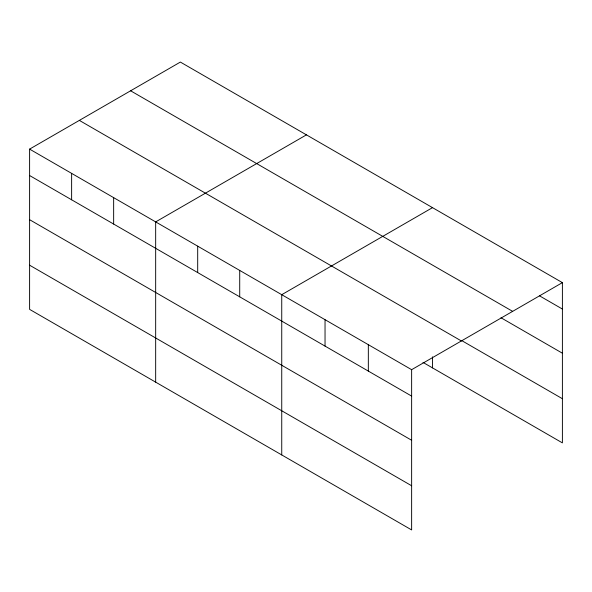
<?xml version="1.0" encoding="UTF-8"?>
<svg xmlns="http://www.w3.org/2000/svg" width="592" height="592" viewBox="0 0 592 592"><rect width="100%" height="100%" fill="white"/><g stroke="black" fill="none" stroke-linecap="round" stroke-linejoin="round"><path stroke-width="0.89" d="M411.632 440.256L411.632 369.682L29.6 149.117L29.6 309.364L411.632 529.929L411.632 440.256L29.6 219.691M422.999 362.393L562.4 442.883L562.4 282.636L180.368 62.071L29.6 149.117M306.441 134.858L155.666 221.904L155.666 382.151M432.508 207.644L281.74 294.69L281.74 454.937M411.632 369.682L562.4 282.636M539.571 295.867L562.4 309.046M130.617 90.798L512.642 311.362M500.995 317.756L562.4 353.209M461.634 340.541L562.4 398.712M79.358 120.398L461.383 340.955M29.6 175.528L411.632 396.092M29.6 265.201L411.632 485.758M432.508 356.85L432.508 367.891M368.335 344.685L368.335 371.095M325.038 319.687L325.038 346.098M239.716 270.433L239.716 296.836M197.691 246.168L197.691 272.579M113.649 197.647L113.649 224.05M71.625 173.382L71.625 199.793"/></g></svg>
